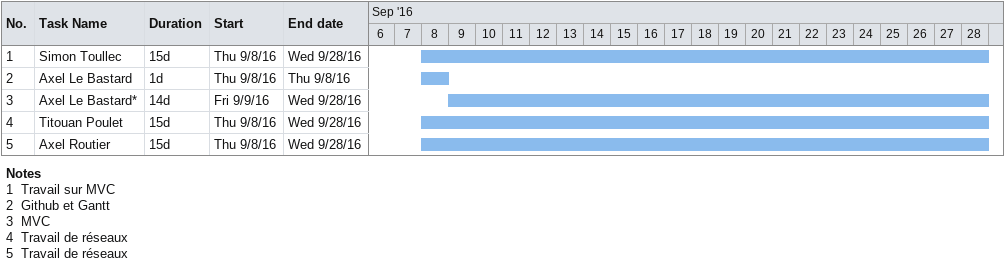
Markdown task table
| ID | Task | Duration | Start | Finish |
|---|---|---|---|---|
| 1 | Simon Toullec | 15d | 2016-09-08 | 2016-09-28 |
| 2 | Axel Le Bastard | 1d | 2016-09-08 | 2016-09-08 |
| 3 | Axel Le Bastard* | 14d | 2016-09-09 | 2016-09-28 |
| 4 | Titouan Poulet | 15d | 2016-09-08 | 2016-09-28 |
| 5 | Axel Routier | 15d | 2016-09-08 | 2016-09-28 |

Notes
- 1: Travail sur MVC
- 2: Github et Gantt
- 3: MVC
- 4: Travail de réseaux
- 5: Travail de réseaux
